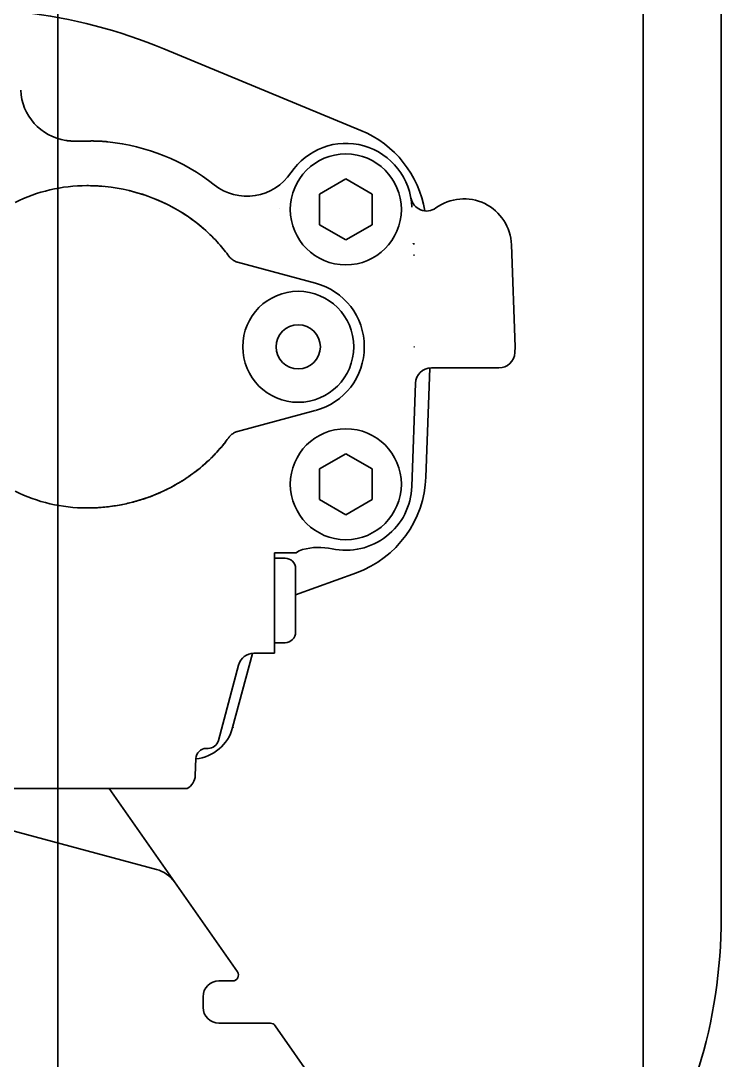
# Model space of a CAD drawing. Header units: millimetres. Extents: x 120 to 10915, y 515 to 8014.
# Drawn here: x 10299 to 10431.5, y 2035 to 2231.7 of the extents above; entities that cross this region are included whole.
import ezdxf

# ---------------------------------------------------------------- set-up
doc = ezdxf.new("R2010")
doc.units = ezdxf.units.MM
doc.layers.get('0').update_dxf_attribs({"lineweight": 13})
doc.layers.add('205_Chassis_top_view', color=7, linetype='Continuous', lineweight=13)
doc.layers.add('210_BWA_components_top_view', color=7, linetype='Continuous', lineweight=13)

# ---------------------------------------------------------------- blocks, each defined once
blk = doc.blocks.new('2888087_1')
at = {"layer": '205_Chassis_top_view', "color": 3, "lineweight": 35}
for p, q in [((10416.711308, 140), (10416.711308, -140)), ((10431.5, 108), (10431.5, -108)), ((10363.356692, 40.950898), (10326.088343, 56.387953)), ((10360.5, 31.773503), (10355.5, 28.886751)), ((10365.5, 28.886751), (10360.5, 31.773503)), ((10306.457552, 30.080288), (10306.457329, 30.08025)), ((10319.50228, 29.560958), (10319.645778, 29.526456)), ((10319.804856, 29.487402), (10319.569177, 29.544975)), ((10319.960377, 29.448439), (10319.753336, 29.500139)), ((10319.91712, 29.459354), (10320.04532, 29.42683)), ((10320.996576, 29.168874), (10319.965876, 29.447047)), ((10355.5, 28.886751), (10355.5, 23.113249)), ((10365.5, 23.113249), (10365.5, 28.886751)), ((10347.993904, 26.089843), (10348.000378, 26.09664)), ((10355.5, 23.113249), (10360.5, 20.226497)), ((10360.5, 20.226497), (10365.5, 23.113249)), ((10334.536801, 21.514234), (10334.429584, 21.614873)), ((10391.825544, 19.313895), (10392.5, 0)), ((10338.386353, 17.13493), (10338.388047, 17.132593)), ((10340.00282, 16.021612), (10354.735041, 12.074126)), ((10416.847841, 11.775), (10416.711308, 11.775)), ((10416.711308, 8.955), (10416.847841, 8.955)), ((10392.461423, -1.104698), (10392.5, 0)), ((10373.390571, -0.000025), (10373.5, -0.000294)), ((10375.638985, -24.656247), (10376.359694, -4.01783)), ((10389.463251, -4), (10376.672943, -4)), ((10373.67477, -6.895302), (10372.992383, -26.436317)), ((10416.847841, -8.947), (10416.711308, -8.947)), ((10416.711308, -11.767), (10416.847841, -11.767)), ((10340.002821, -16.021612), (10354.727943, -12.076028)), ((10336.491329, -19.49841), (10336.282146, -19.73215)), ((10336.94022, -18.980246), (10336.656733, -19.310167)), ((10337.2104, -18.656857), (10336.901668, -19.025679)), ((10337.301196, -18.546153), (10337.102791, -18.786751)), ((10337.496864, -18.303923), (10337.2104, -18.656857)), ((10337.713491, -18.029758), (10337.467665, -18.340374)), ((10337.94854, -17.724864), (10337.689781, -18.060092)), ((10334.744408, -21.316664), (10334.514409, -21.53533)), ((10335.855841, -20.194223), (10335.638743, -20.422507)), ((10360.5, -20.226497), (10355.5, -23.113249)), ((10365.5, -23.113249), (10360.5, -20.226497)), ((10332.584457, -23.210483), (10332.332224, -23.410213)), ((10333.081705, -22.804422), (10332.834291, -23.008543)), ((10333.569204, -22.389739), (10333.326681, -22.598146)), ((10334.239135, -21.791343), (10333.809254, -22.179227)), ((10334.281873, -21.751997), (10334.046815, -21.966639)), ((10355.5, -23.113249), (10355.5, -28.886751)), ((10365.5, -28.886751), (10365.5, -23.113249)), ((10329.68316, -25.2797), (10329.406172, -25.453232)), ((10331.03584, -24.374738), (10330.769694, -24.560614)), ((10331.561336, -23.995872), (10331.299728, -24.186482)), ((10332.077613, -23.607705), (10331.820643, -23.802935)), ((10329.127093, -25.624221), (10328.845945, -25.792642)), ((10355.5, -28.886751), (10360.5, -31.773503)), ((10360.5, -31.773503), (10365.5, -28.886751)), ((10347, -39), (10347, -57.973604)), ((10351.119875, -39), (10347, -39)), ((10347, -40), (10349, -40)), ((10351, -42), (10351, -54)), ((10351, -46.9347), (10362.491571, -42.75211)), ((10349, -56), (10347, -56)), ((10339.088791, -72.070552), (10342.855341, -58.013595)), ((10346.602934, -58), (10343.125066, -58)), ((10340.227289, -60.223543), (10336.397198, -74.517638)), ((10339.114953, -71.972914), (10339.210526, -72.169682)), ((10334.465346, -76), (10334.121849, -76)), ((10332.123067, -77.930201), (10332.012211, -81.104698)), ((10330.510602, -83.6), (10296.489398, -83.6)), ((10339.988422, -118.269066), (10315.712881, -83.6)), ((10324.711759, -98.899064), (10295.205905, -90.992994)), ((10339.087355, -120), (10336.5, -120)), ((10333.5, -123), (10333.5, -125)), ((10336.5, -128), (10346.229472, -128)), ((10347.130539, -128.469066), (10366.408065, -156.000227))]:
    blk.add_line(p, q, dxfattribs=at)
for points in [[(10327.904297, 26.329622), (10327.154297, 26.728859), (10326.362305, 27.123779), (10325.529297, 27.512016), (10324.645508, 27.893522), (10323.706055, 28.267138), (10322.71582, 28.626383), (10321.685547, 28.963511), (10320.612305, 29.276678), (10319.5, 29.561487), (10318.375, 29.809767), (10317.245117, 30.019638), (10316.105469, 30.192255), (10314.958984, 30.326782), (10313.808594, 30.422949), (10312.655273, 30.480724), (10311.5, 30.5)], [(10311.5, 30.5), (10311.856445, 30.498163), (10312.212891, 30.492662), (10312.568359, 30.483511)], [(10312.568359, 30.483511), (10312.924805, 30.47069), (10313.280273, 30.454231), (10313.632812, 30.434282), (10313.982422, 30.410929), (10314.329102, 30.384251), (10314.670898, 30.354504)], [(10334.428711, 21.615595), (10333.682617, 22.291075), (10332.911133, 22.945316), (10332.117188, 23.577494), (10331.298828, 24.186785), (10330.458984, 24.772406), (10329.597656, 25.333607), (10328.71582, 25.869558), (10327.8125, 26.379589), (10326.890625, 26.863171), (10325.949219, 27.319677), (10324.990234, 27.748266), (10324.014648, 28.148119), (10323.022461, 28.518709), (10322.015625, 28.859283), (10320.996094, 29.168875)], [(10338.386719, 17.134958), (10338.181641, 17.414349), (10337.966797, 17.700577), (10337.742188, 17.993385), (10337.505859, 18.292065), (10337.259766, 18.596775), (10337.000977, 18.908518), (10336.728516, 19.22698), (10336.444336, 19.551741), (10336.144531, 19.883518), (10335.830078, 20.22183), (10335.5, 20.566216), (10335.152344, 20.917297), (10334.788086, 21.274338), (10334.40625, 21.636868), (10334.003906, 22.005737), (10333.580078, 22.380083), (10333.135742, 22.759178), (10332.666992, 23.143837), (10332.174805, 23.532881), (10331.65625, 23.925385), (10331.110352, 24.322201), (10330.53418, 24.721928), (10329.927734, 25.123131), (10329.288086, 25.526146), (10328.614258, 25.928852)], [(10373.233398, 19.520374), (10373.237305, 19.514162), (10373.248047, 19.508196), (10373.264648, 19.502489), (10373.287109, 19.497051), (10373.317383, 19.491896), (10373.353516, 19.487036), (10373.396484, 19.482479), (10373.445312, 19.478239), (10373.5, 19.474321)], [(10340.00293, 16.021612), (10339.96582, 16.031834), (10339.783203, 16.089706), (10339.604492, 16.159685), (10339.429688, 16.241722), (10339.259766, 16.335508), (10339.09668, 16.440323), (10338.941406, 16.555695), (10338.792969, 16.681114), (10338.654297, 16.815496), (10338.525391, 16.957951), (10338.40625, 17.107904), (10338.387695, 17.132593)], [(10373.30957, 17.357508), (10373.31543, 17.351471), (10373.331055, 17.345827), (10373.357422, 17.340597), (10373.394531, 17.335796), (10373.442383, 17.331444), (10373.5, 17.327557)], [(10338.251953, -17.319279), (10338.067383, -17.567738), (10337.879883, -17.814686)], [(10338.524414, -16.958302), (10338.65332, -16.815872), (10338.792969, -16.681408), (10338.94043, -16.555843), (10339.09668, -16.440348), (10339.260742, -16.335436), (10339.430664, -16.241579), (10339.605469, -16.159527), (10339.78418, -16.089584), (10339.96582, -16.031771), (10340.00293, -16.021612)], [(10336.698242, -19.262909), (10336.359375, -19.64612), (10336.047852, -19.988831)], [(10336.070312, -19.964096), (10335.719727, -20.337692), (10335.376953, -20.692219), (10335.015625, -21.053177), (10334.636719, -21.419743), (10334.239258, -21.791344)], [(10335.418945, -20.648918), (10335.196289, -20.87343), (10334.97168, -21.096022)], [(10333.821289, -22.16889), (10333.381836, -22.551384), (10332.919922, -22.938023), (10332.43457, -23.3297), (10331.923828, -23.725149), (10331.386719, -24.123283), (10330.821289, -24.524881), (10330.225586, -24.92824), (10329.600586, -25.331999), (10328.939453, -25.736893), (10328.243164, -26.140871), (10327.511719, -26.541851), (10326.738281, -26.939787), (10325.920898, -27.332954), (10325.061523, -27.717558), (10324.162109, -28.090069), (10323.21582, -28.449265), (10322.228516, -28.790276), (10321.214844, -29.105503), (10320.175781, -29.393206), (10319.111328, -29.651745), (10318.038086, -29.876471), (10316.960938, -30.066357), (10315.876953, -30.222191), (10314.787109, -30.343594), (10313.694336, -30.43041), (10312.597656, -30.48258), (10311.5, -30.5)], [(10330.500977, -24.744074), (10330.230469, -24.925093), (10329.958008, -25.103643)], [(10327.701172, -26.440186), (10327.410156, -26.595421), (10327.117188, -26.747948), (10326.822266, -26.897745), (10326.525391, -27.044788), (10326.226562, -27.189047), (10325.926758, -27.3305), (10325.624023, -27.469126), (10325.320312, -27.604897), (10325.014648, -27.737791), (10324.708008, -27.867788), (10324.399414, -27.994864), (10324.088867, -28.118998), (10323.777344, -28.240173), (10323.463867, -28.358366), (10323.148438, -28.473562), (10322.832031, -28.585741), (10322.514648, -28.694885), (10322.196289, -28.800976), (10321.875, -28.903999), (10321.553711, -29.003937), (10321.230469, -29.100773), (10320.907227, -29.194492), (10320.581055, -29.285076), (10320.254883, -29.372515), (10319.927734, -29.456789), (10319.598633, -29.537882), (10319.268555, -29.615782), (10318.938477, -29.690474), (10318.606445, -29.76194), (10318.273438, -29.830166), (10317.94043, -29.895144), (10317.606445, -29.956854), (10317.271484, -30.015285), (10316.935547, -30.070435), (10316.598633, -30.122284), (10316.261719, -30.17083), (10315.924805, -30.216063), (10315.585938, -30.257975), (10315.24707, -30.296562), (10314.908203, -30.331816), (10314.568359, -30.363731), (10314.228516, -30.392303), (10313.888672, -30.417526), (10313.547852, -30.439396), (10313.207031, -30.457907), (10312.866211, -30.473057)], [(10328.5625, -25.958471), (10328.277344, -26.121687), (10327.990234, -26.282265)], [(10312.866211, -30.473057), (10312.524414, -30.484844), (10312.182617, -30.493263), (10311.841797, -30.498316), (10311.5, -30.5)], [(10431.5, -108), (10431.483398, -109.835442), (10431.432617, -111.669762), (10431.347656, -113.501808), (10431.228516, -115.330566), (10431.076172, -117.154793), (10430.890625, -118.972992), (10430.670898, -120.783875), (10430.417969, -122.586494), (10430.130859, -124.379875), (10429.811523, -126.162888), (10429.458984, -127.934441), (10429.074219, -129.693619), (10428.655273, -131.439728), (10428.205078, -133.171265), (10427.722656, -134.886154), (10427.208008, -136.582657)]]:
    blk.add_lwpolyline(points, dxfattribs=at)
for centre, radius in [((10360.5, 26), 10.5), ((10351.5, 0), 10.5), ((10351.5, 0), 4.19), ((10360.5, -26), 10.5)]:
    blk.add_circle(centre, radius, dxfattribs=at)
for centre, radius, start, end in [((10287.82, -36), 100, 67.5, 83.26003), ((10309.015915, 48.936993), 10, 181.998292, 261.500588), ((10355.703024, 22.473307), 20, 9.329429, 67.5), ((10311.5, 0), 39, 51.805632, 84.154531), ((10360.5, 26), 12.5, 2.00033, 146.2209), ((10341.798324, 38.509889), 10, 231.804916, 326.221804), ((10311.5, 0), 30.5, 89.999998, 116.424393), ((10375.763424, 28.697855), 2.999985, 190.023305, 306.083498), ((10382.831019, 19), 9, 1.998726, 126.083887), ((10351.5, 0), 12.5, 284.999031, 75.000933), ((10389.463251, -1), 3, 270, 358), ((10376.672943, -7), 3, 90, 178), ((10355.651168, -23.958258), 20, 290, 358.000001), ((10311.5, 0), 30.5, 243.575608, 270.00005), ((10360.5, -26), 12.5, 257.98487, 357.999664), ((10353.086202, -41.265736), 3, 104.896468, 130.953193), ((10355.399835, -49.96327), 12, 77.984867, 104.896296), ((10349, -42), 2, 0, 90), ((10349, -54), 2, 270, 0), ((10343.125066, -61), 3, 89.998553, 165.00123), ((10346.602934, -54.999996), 3, 269.999997, 277.605712), ((10331.361384, -70), 8, 275.489694, 345), ((10334.465346, -74), 2, 270, 345), ((10334.121849, -78), 2, 90, 178), ((10329.014039, -81), 3, 299.926435, 358), ((10323.158845, -104.694619), 6, 35, 75), ((10339.087355, -118.9), 1.1, 270, 35), ((10336.5, -123), 3, 90, 180), ((10336.5, -125), 3, 180, 270), ((10346.229472, -129.1), 1.1, 35.000016, 90.000009)]:
    blk.add_arc(centre, radius, start, end, dxfattribs=at)
for points in [[(10307.537922, 39.04682), (10309.108084, 38.812174), (10310.724811, 38.889126), (10312.305073, 39.040224), (10313.892643, 38.958898), (10315.471985, 38.797208)], [(10338.2519, -17.319278), (10338.305873, -17.246629), (10338.359845, -17.173981), (10338.403289, -17.09247), (10338.464039, -17.025386), (10338.52479, -16.958302)]]:
    blk.add_open_spline(points, degree=5, dxfattribs=at)
blk = doc.blocks.new('2974938_1')
at = {"layer": '210_BWA_components_top_view', "color": 3, "lineweight": 35}
blk.add_line((10306, -1190), (10306, 1190), dxfattribs=at)

msp = doc.modelspace()

# ---------------------------------------------------------------- block references
at = {"color": 7, "lineweight": 35}
for name in ['2974938_1', '2888087_1']:
    msp.add_blockref(name, (0, 2170), dxfattribs=at)

doc.saveas('drawing.dxf')
